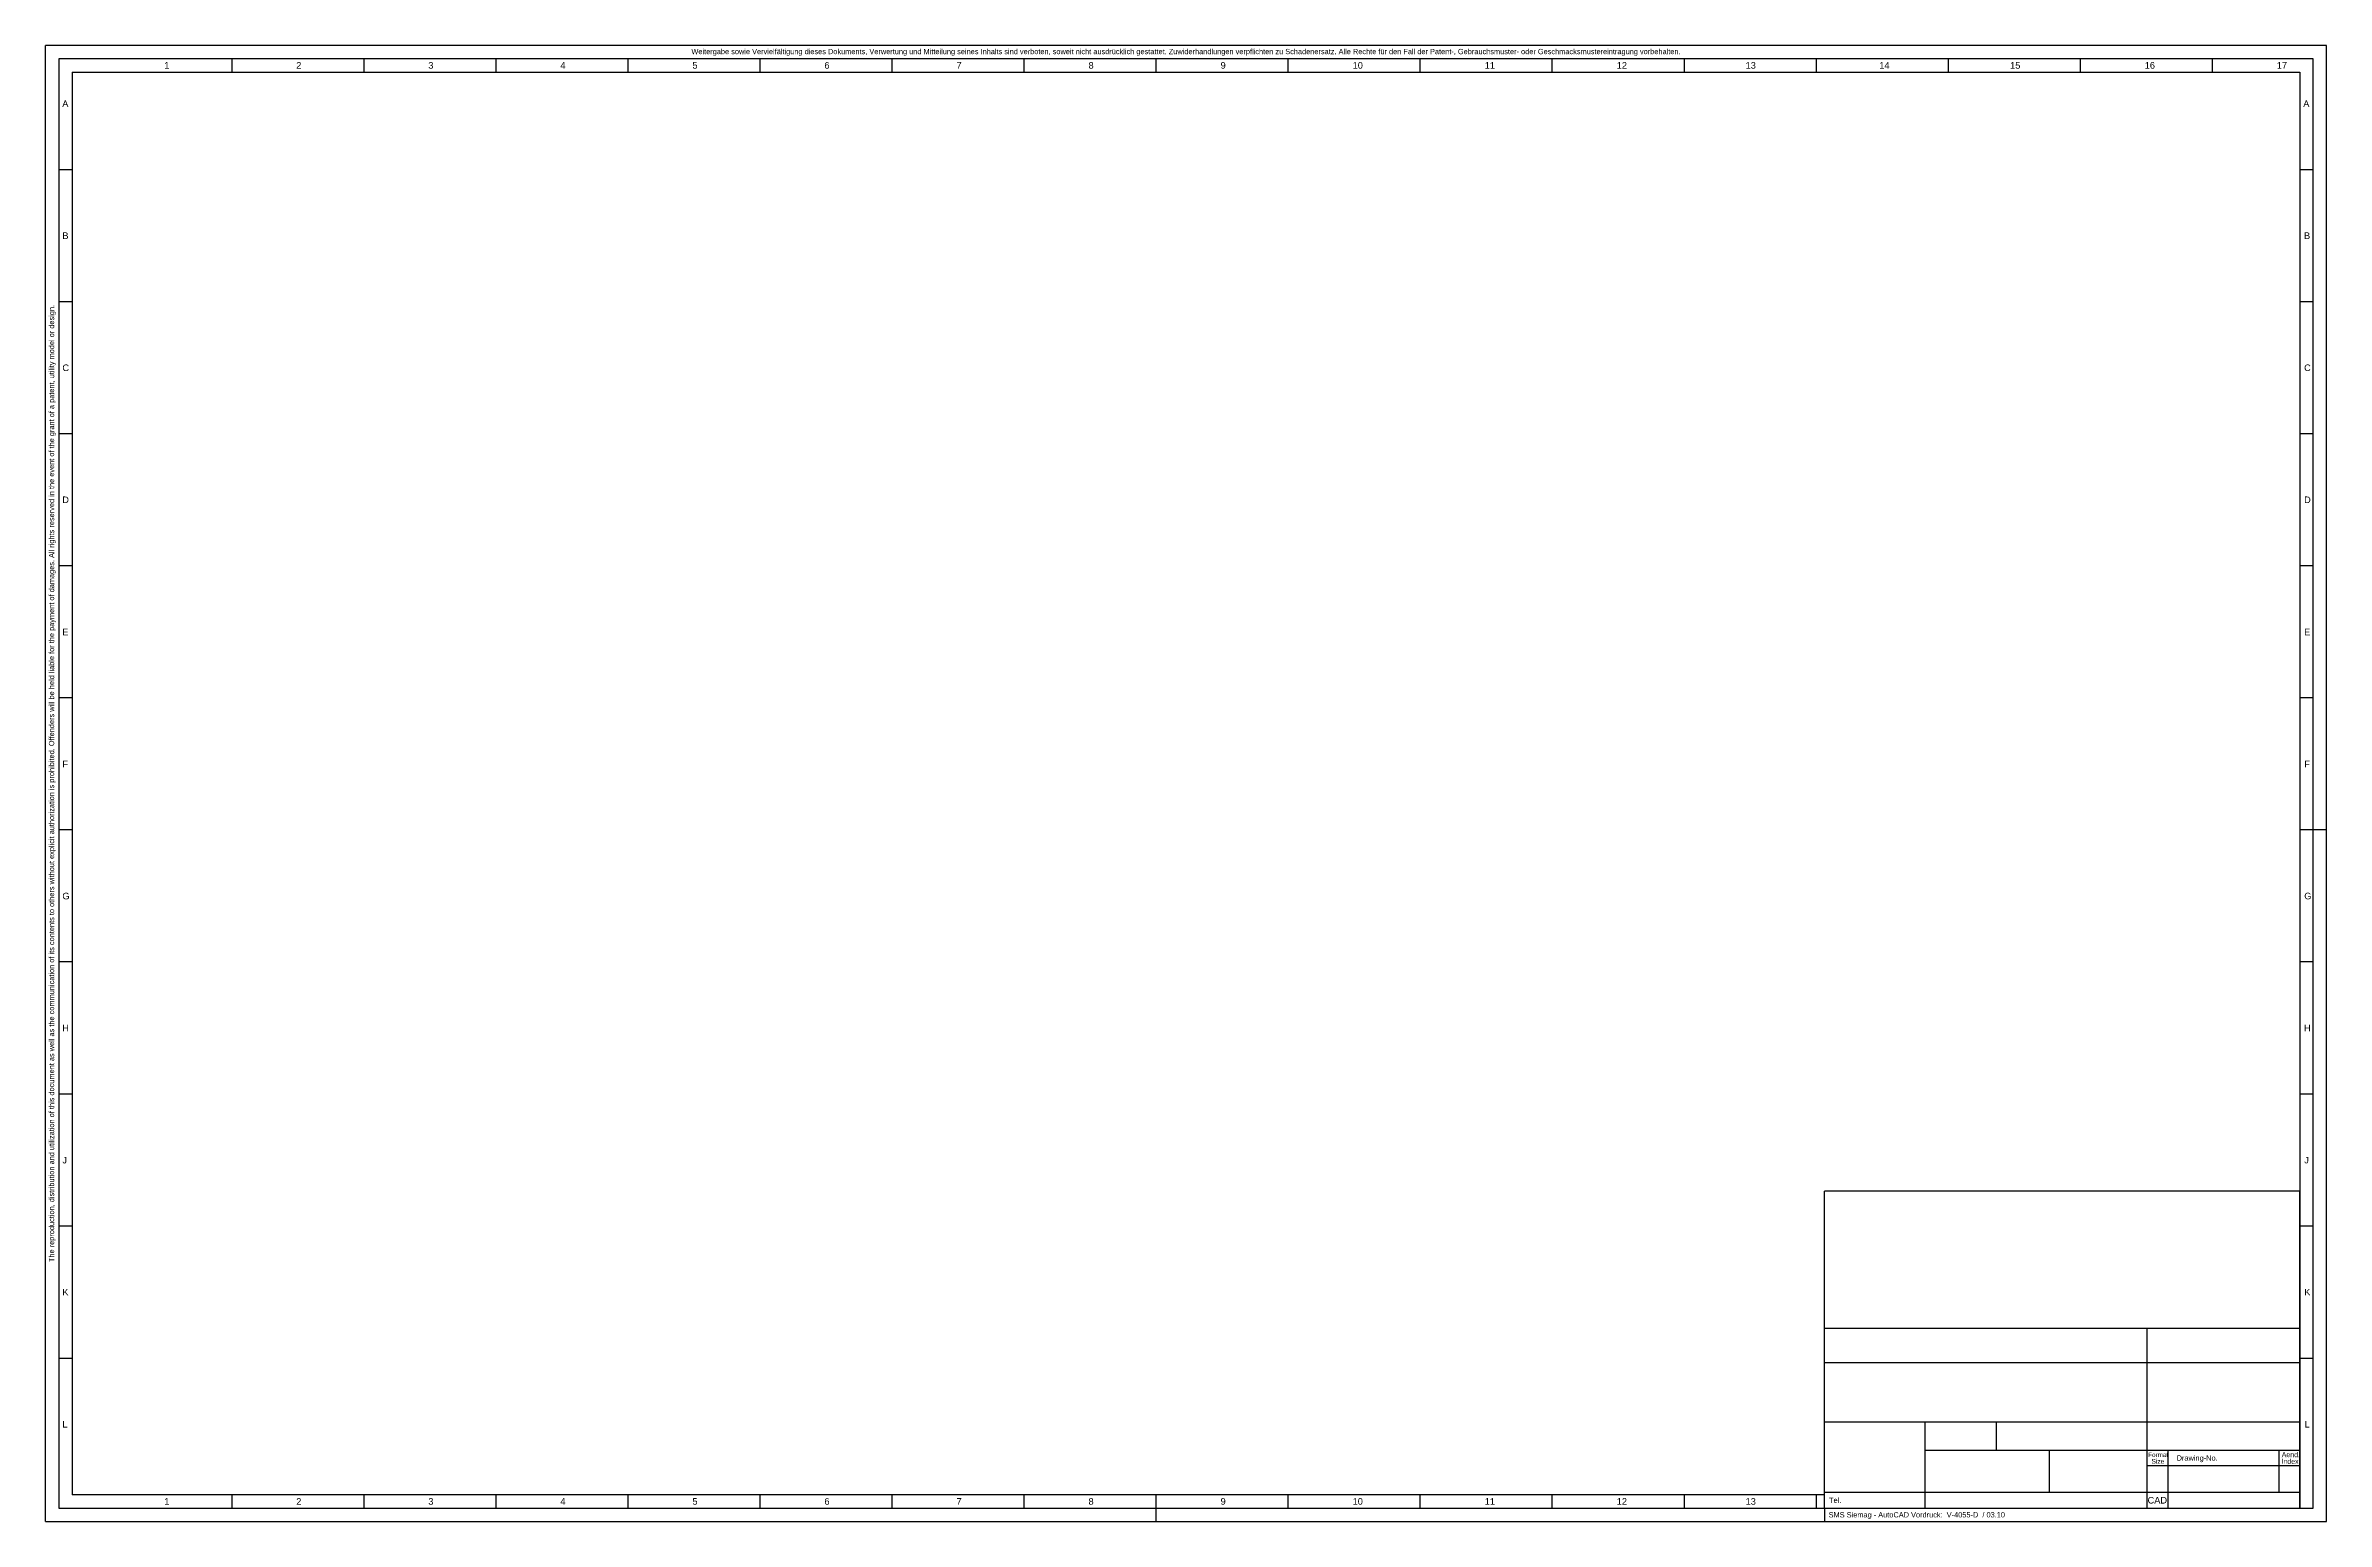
# Model space of a CAD drawing. Header units: inches. Extents: x -0.1 to 33.9, y -0.1 to 21.9.
import ezdxf
from ezdxf.enums import TextEntityAlignment as Align

# ---------------------------------------------------------------- set-up
doc = ezdxf.new("R2010")
doc.units = ezdxf.units.IN
doc.header["$MEASUREMENT"] = 0
doc.layers.add('SMSTitle', color=7, linetype='Continuous')
doc.styles.get("Standard").update_dxf_attribs({"font": 'arial.ttf'})

# ---------------------------------------------------------------- blocks, each defined once
blk = doc.blocks.new('V-4055-D')
at = {"layer": 'SMSTitle', "color": 7}
for p, q in [((0, 0), (0, 22)), ((34, 22), (0, 22)), ((2.776, 21.803), (2.776, 21.606)), ((4.744, 21.803), (4.744, 21.606)), ((6.713, 21.803), (6.713, 21.606)), ((8.681, 21.803), (8.681, 21.606)), ((10.65, 21.606), (10.65, 21.801)), ((12.618, 21.606), (12.618, 21.801)), ((14.587, 21.606), (14.587, 21.801)), ((16.555, 21.606), (16.555, 21.801)), ((18.524, 21.606), (18.524, 21.801)), ((20.492, 21.606), (20.492, 21.801)), ((22.461, 21.606), (22.461, 21.801)), ((24.43, 21.606), (24.43, 21.801)), ((26.398, 21.606), (26.398, 21.801)), ((28.366, 21.606), (28.366, 21.801)), ((30.335, 21.606), (30.335, 21.801)), ((32.303, 21.606), (32.303, 21.801)), ((34, 0), (34, 22)), ((0.394, 21.606), (0.394, 0.394)), ((0.394, 21.606), (33.606, 21.606)), ((33.606, 21.606), (33.606, 0.197)), ((0.394, 20.15), (0.197, 20.15)), ((33.803, 20.15), (33.606, 20.15)), ((0.394, 18.181), (0.197, 18.181)), ((33.803, 18.181), (33.606, 18.181)), ((0.394, 16.213), (0.197, 16.213)), ((33.803, 16.213), (33.606, 16.213)), ((0.394, 14.245), (0.197, 14.245)), ((33.803, 14.245), (33.606, 14.245)), ((0.394, 12.276), (0.197, 12.276)), ((33.803, 12.276), (33.606, 12.276)), ((0.394, 10.307), (0.197, 10.307)), ((34, 10.307), (33.606, 10.307)), ((0.394, 8.339), (0.197, 8.339)), ((33.803, 8.339), (33.606, 8.339)), ((0.394, 6.37), (0.197, 6.37)), ((33.803, 6.37), (33.606, 6.37)), ((0.394, 4.402), (0.197, 4.402)), ((33.803, 4.402), (33.606, 4.402)), ((0.197, 2.433), (0.394, 2.433)), ((33.606, 2.433), (33.803, 2.433)), ((26.52, 0.394), (0.394, 0.394)), ((2.776, 0.396), (2.776, 0.199)), ((4.744, 0.396), (4.744, 0.199)), ((6.713, 0.396), (6.713, 0.199)), ((8.681, 0.396), (8.681, 0.199)), ((10.65, 0.199), (10.65, 0.394)), ((12.618, 0.199), (12.618, 0.394)), ((14.587, 0.199), (14.587, 0.394)), ((16.555, 0), (16.555, 0.394)), ((18.524, 0.199), (18.524, 0.394)), ((20.492, 0.199), (20.492, 0.394)), ((22.461, 0.199), (22.461, 0.394)), ((24.43, 0.199), (24.43, 0.394)), ((26.398, 0.199), (26.398, 0.394)), ((0, 0), (34, 0)), ((26.52, 0.197), (26.52, 0))]:
    blk.add_line(p, q, dxfattribs=at)
at = {"layer": 'SMSTitle', "color": 4}
for p, q in [((0.197, 21.803), (0.197, 0.197)), ((33.803, 21.803), (0.197, 21.803)), ((33.803, 0.197), (33.803, 21.803)), ((0.197, 0.197), (33.803, 0.197))]:
    blk.add_line(p, q, dxfattribs=at)
at = {"layer": 'SMSTitle', "color": 7}
blk.add_text('Weitergabe sowie Vervielfältigung dieses Dokuments, Verwertung und Mitteilung seines Inhalts sind verboten, soweit nicht ausdrücklich gestattet. Zuwiderhandlungen verpflichten zu Schadenersatz. Alle Rechte für den Fall der Patent-, Gebrauchsmuster- oder Geschmacksmustereintragung vorbehalten.', height=0.07874, dxfattribs=at).set_placement((17, 21.902), align=Align.MIDDLE)
for s, height, p in [('1', 0.0984, (1.768, 21.656)), ('2', 0.0984, (3.736, 21.656)), ('3', 0.0984, (5.705, 21.656)), ('4', 0.0984, (7.673, 21.656)), ('5', 0.0984, (9.642, 21.656)), ('6', 0.0984, (11.61, 21.656)), ('7', 0.0984, (13.579, 21.656)), ('8', 0.0984, (15.547, 21.656)), ('9', 0.0984, (17.516, 21.656)), ('10', 0.0984, (19.484, 21.656)), ('11', 0.0984, (21.453, 21.656)), ('12', 0.0984, (23.421, 21.656)), ('13', 0.0984, (25.342, 21.656)), ('14', 0.0984, (27.336, 21.656)), ('15', 0.0984, (29.285, 21.656)), ('16', 0.0984, (31.292, 21.656)), ('17', 0.0984, (33.261, 21.656)), ('A', 0.0984, (0.248, 21.085)), ('A', 0.0984, (33.655, 21.085)), ('B', 0.0984, (0.25, 19.117)), ('B', 0.0984, (33.667, 19.117)), ('C', 0.0984, (0.25, 17.148)), ('C', 0.0984, (33.668, 17.148)), ('D', 0.0984, (0.248, 15.18)), ('D', 0.0984, (33.668, 15.18)), ('E', 0.0984, (0.248, 13.209)), ('E', 0.0984, (33.669, 13.209)), ('F', 0.0984, (0.25, 11.242)), ('F', 0.0984, (33.67, 11.242)), ('G', 0.0984, (0.25, 9.273)), ('G', 0.0984, (33.67, 9.273)), ('H', 0.0984, (0.248, 7.305)), ('H', 0.0984, (33.667, 7.305)), ('J', 0.0984, (0.25, 5.336)), ('J', 0.0984, (33.67, 5.336)), ('K', 0.0984, (0.25, 3.368)), ('K', 0.0984, (33.671, 3.368)), ('L', 0.0984, (0.25, 1.399)), ('L', 0.0984, (33.676, 1.399)), ('1', 0.0984, (1.768, 0.248)), ('2', 0.0984, (3.736, 0.248)), ('3', 0.0984, (5.705, 0.248)), ('4', 0.0984, (7.673, 0.248)), ('5', 0.0984, (9.642, 0.248)), ('6', 0.0984, (11.61, 0.248)), ('7', 0.0984, (13.579, 0.248)), ('8', 0.0984, (15.547, 0.248)), ('9', 0.0984, (17.516, 0.248)), ('10', 0.0984, (19.484, 0.248)), ('11', 0.0984, (21.453, 0.248)), ('12', 0.0984, (23.421, 0.248)), ('13', 0.0984, (25.342, 0.248)), ('SMS Siemag - AutoCAD Vordruck:  V-4055-D  / 03.10', 0.07874, (26.58, 0.059))]:
    blk.add_text(s, height=height, dxfattribs=at).set_placement(p)
blk.add_text('The reproduction, distribution and utilization of this document as well as the communication of its contents to others without explicit authorization is prohibited. Offenders will be held liable for the payment of damages. All rights reserved in the event of the grant of a patent, utility model or design.', height=0.07874, rotation=90, dxfattribs=at).set_placement((0.098, 11), align=Align.MIDDLE)
at = {"layer": 'SMSTitle', "color": 7, "linetype": 'Continuous', "flags": 2}
blk.add_attdef('SMSTITLE-INSERT', (33.606, 0.197), '', height=0.138, dxfattribs=at)
blk = doc.blocks.new('smstitle')
at = {"layer": 'SMSTitle', "color": 4}
for p, q in [((-7.087, 2.677), (-7.087, 4.724)), ((0, 4.724), (-7.087, 4.724)), ((0, 2.677), (0, 4.724)), ((0, 2.677), (-7.087, 2.677)), ((-7.087, 0), (-7.087, 2.677)), ((-2.283, 2.677), (-2.283, 0)), ((0, 0), (0, 2.677)), ((0, 2.165), (-7.087, 2.165)), ((0, 1.28), (-7.087, 1.28)), ((-5.591, 1.28), (-5.591, 0)), ((-5.591, 0.866), (0, 0.866)), ((-3.74, 0.866), (-3.74, 0.236)), ((-1.969, 0.866), (-1.969, 0)), ((-0.315, 0.866), (-0.315, 0.236)), ((-7.087, 0.236), (0, 0.236))]:
    blk.add_line(p, q, dxfattribs=at)
at = {"layer": 'SMSTitle', "color": 7}
blk.add_line((-4.528, 1.28), (-4.528, 0.866), dxfattribs=at)
at = {"layer": 'SMSTitle', "color": 7, "lineweight": 25}
blk.add_line((0, 0.63), (-2.283, 0.63), dxfattribs=at)
for s, height, p in [('Format', 0.0669, (-2.262, 0.762)), ('Size', 0.0709, (-2.214, 0.663)), ('Aend.', 0.0748, (-0.272, 0.76)), ('Index', 0.0748, (-0.276, 0.661))]:
    blk.add_text(s, height=height, dxfattribs=at).set_placement(p)
blk.add_text('Drawing-No.', height=0.07874, dxfattribs=at).set_placement((-1.838, 0.748), align=Align.MIDDLE_LEFT)
for s, height, p in [('Tel.', 0.0787, (-6.929, 0.118)), ('CAD', 0.0984, (-2.126, 0.118))]:
    blk.add_text(s, height=height, dxfattribs=at).set_placement(p, align=Align.MIDDLE_CENTER)

msp = doc.modelspace()

# ---------------------------------------------------------------- block references
for name, p in [('V-4055-D', (-0.129, -0.076)), ('smstitle', (33.477, 0.121))]:
    msp.add_blockref(name, p)

doc.saveas('drawing.dxf')
